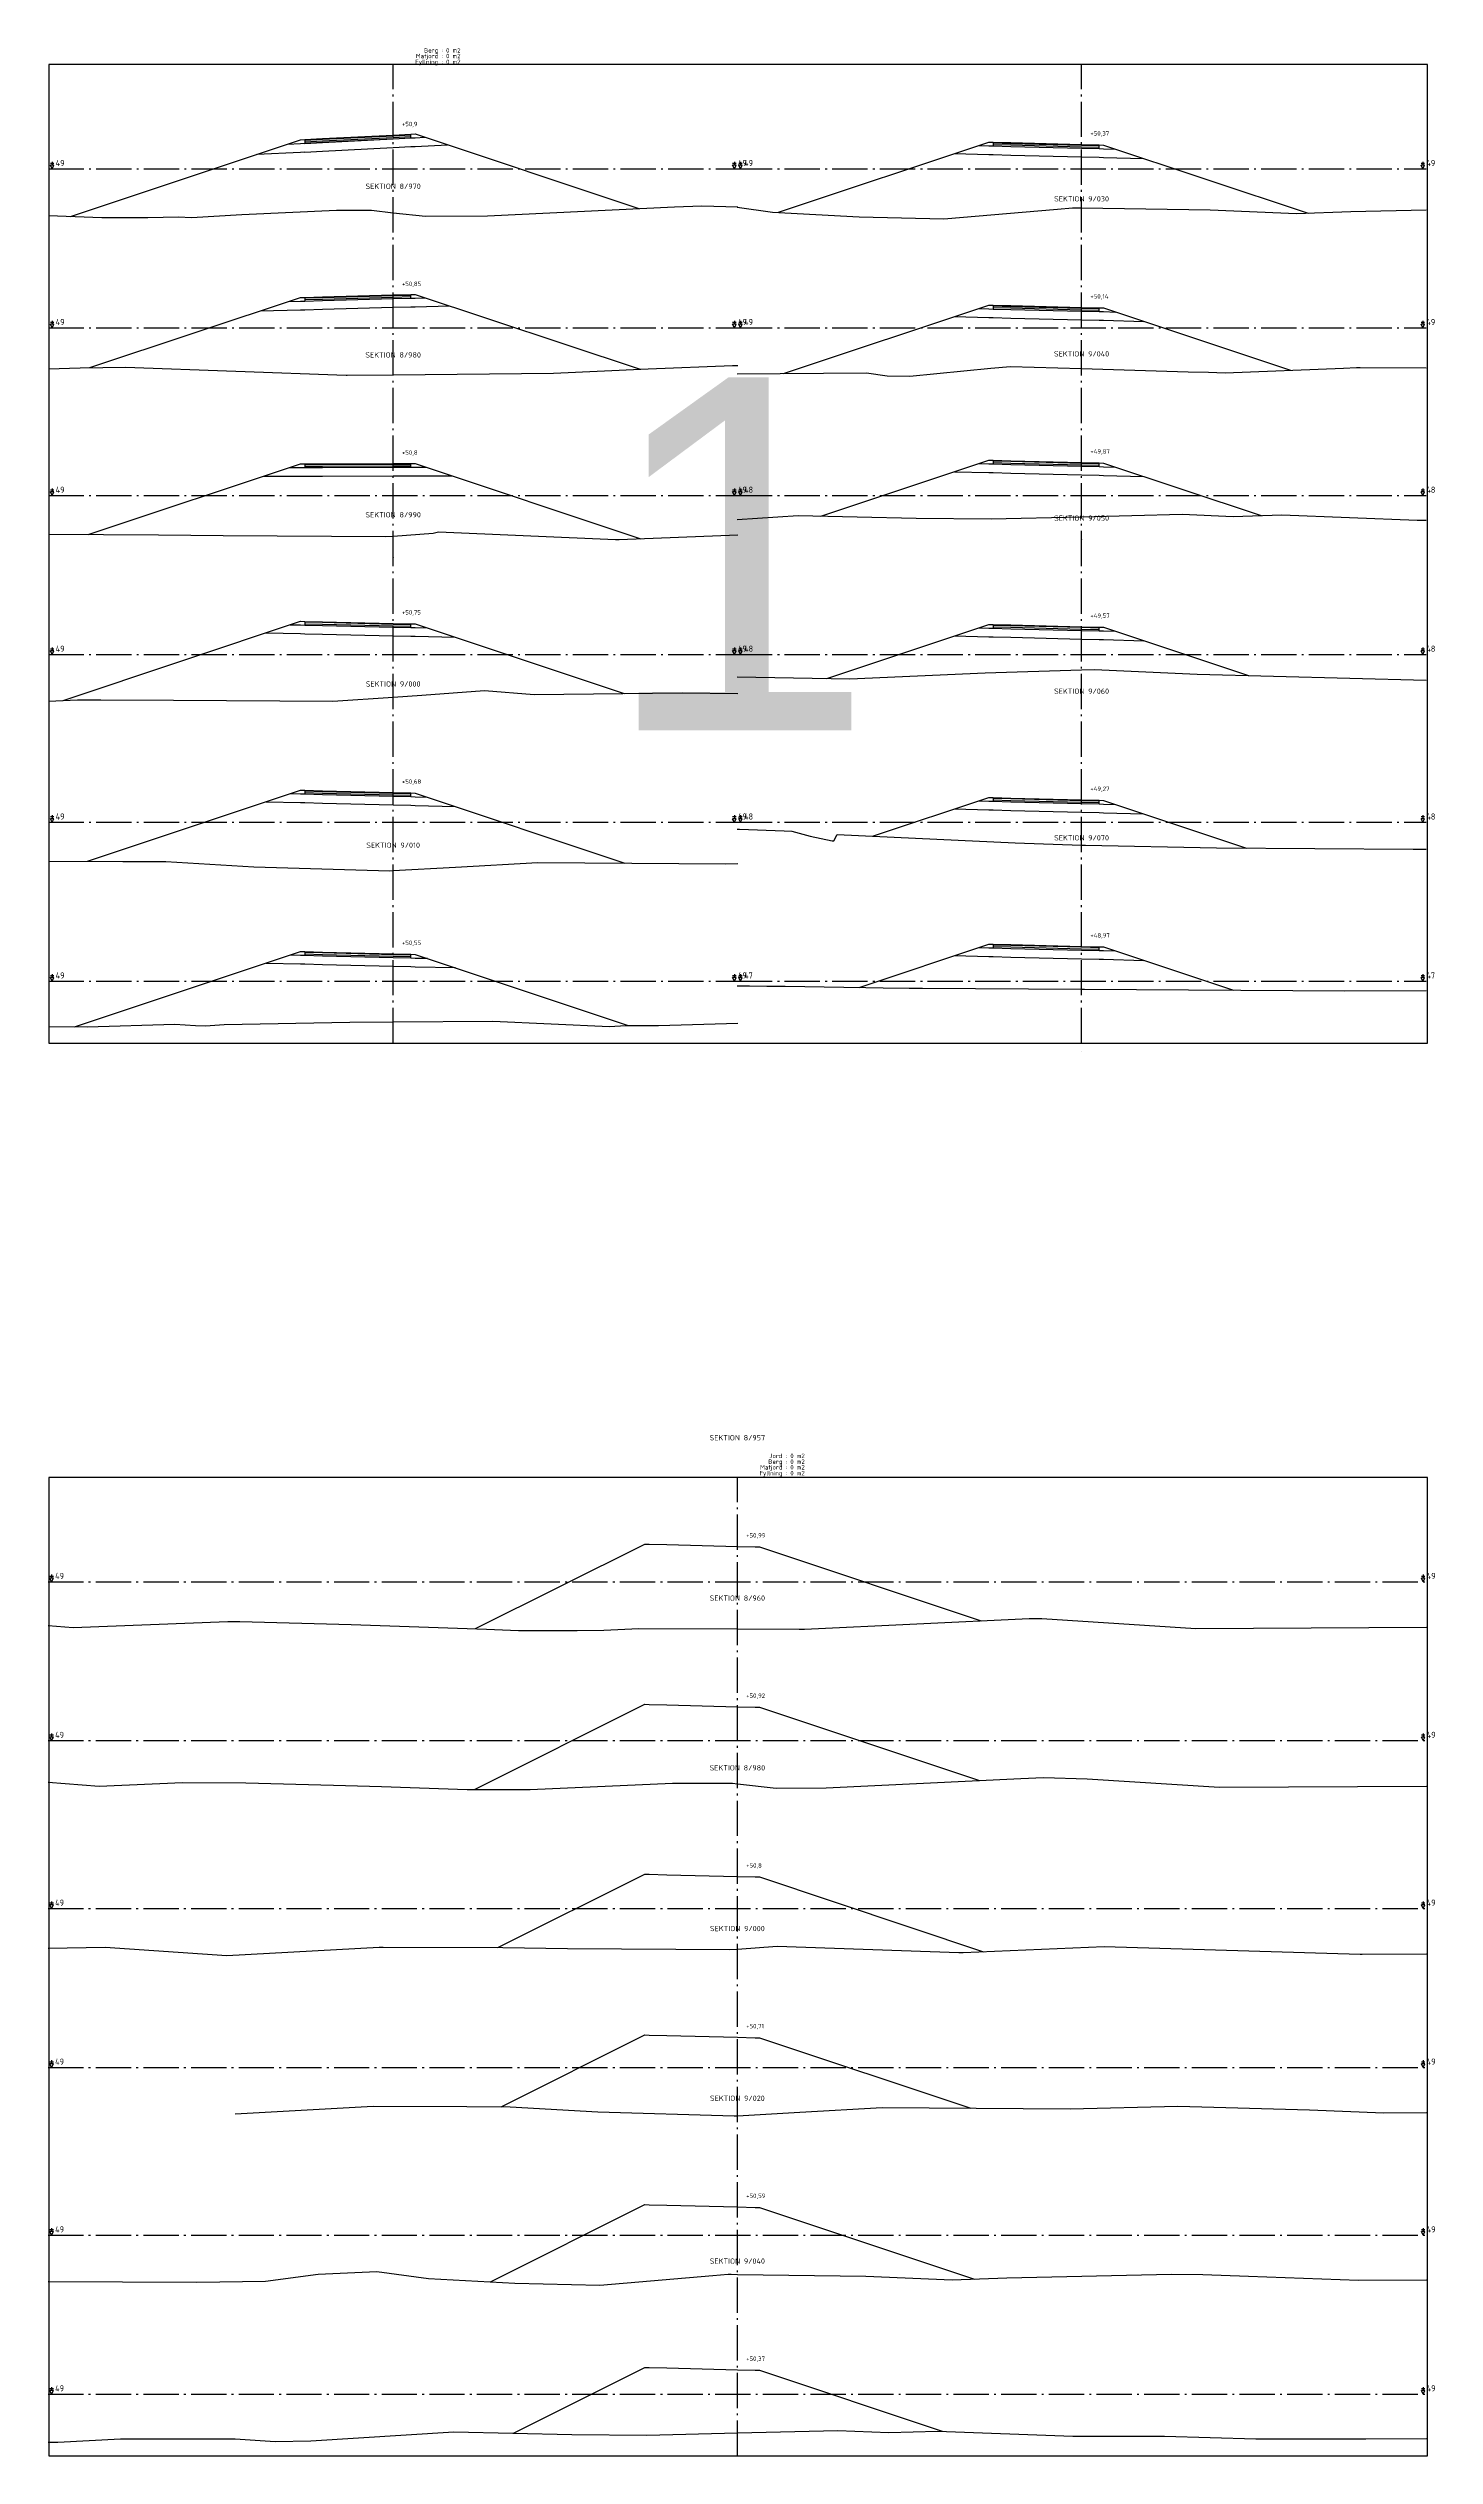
# Model space of a CAD drawing. Header units: metres. Extents: x 164066 to 165347, y 6228109 to 6230364.
# Drawn here: x 164065.9 to 164144.5, y 6228384.2 to 6228520.5 of the extents above; entities that cross this region are included whole.
import ezdxf
from ezdxf.enums import TextEntityAlignment as Align

# ---------------------------------------------------------------- set-up
doc = ezdxf.new("R2010")
doc.units = ezdxf.units.M
doc.header["$LTSCALE"] = 0.1
doc.linetypes.add('CENTRUMLINJE', pattern=[27, 20, -3, 1, -3])
doc.layers.get('DEFPOINTS').update_dxf_attribs({"color": 5})
for name, color, linetype in [('M-000', 7, 'Continuous'), ('M-372A', 3, 'Continuous'), ('M-374C', 6, 'Continuous'), ('M-374D', 4, 'Continuous'), ('M-374E', 4, 'Continuous'), ('M-374F', 4, 'Continuous'), ('M-374G', 4, 'Continuous'), ('M-374O', 4, 'Continuous'), ('M-374P', 4, 'Continuous'), ('M-374Q', 4, 'Continuous'), ('M-378A', 7, 'CENTRUMLINJE'), ('M-378AT', 4, 'Continuous'), ('M-378B', 4, 'CENTRUMLINJE'), ('M-378BT', 4, 'Continuous'), ('M-378CT', 4, 'Continuous'), ('T19202X', 4, 'Continuous')]:
    doc.layers.add(name, color=color, linetype=linetype)
doc.styles.add('ARIAL', font='ARIAL.TTF')
doc.styles.add('ISO35', font='ISO3098', dxfattribs={"height": 3.5})
doc.styles.add('P_ISO_25', font='ISO', dxfattribs={"height": 2.5})
doc.styles.add('P_ISO_30', font='ISO', dxfattribs={"height": 3})

msp = doc.modelspace()

# ---------------------------------------------------------------- linework, layer by layer
at = {"layer": 'DEFPOINTS', "flags": 128}
msp.add_lwpolyline([(164065.94, 6228464.15), (164144.04, 6228464.15), (164144.04, 6228519.55), (164065.94, 6228519.55), (164065.94, 6228464.15)], dxfattribs=at)
at = {"layer": 'M-000'}
for points in [[(164065.94, 6228464.15), (164144.04, 6228464.15), (164144.04, 6228519.55), (164065.94, 6228519.55), (164065.94, 6228464.15)], [(164065.94, 6228384.15), (164144.04, 6228384.15), (164144.04, 6228439.55), (164065.94, 6228439.55), (164065.94, 6228384.15)]]:
    msp.add_lwpolyline(points, dxfattribs=at)
at = {"layer": 'M-372A', "linetype": 'Continuous'}
for points in [[(164065.92, 6228511), (164068.94, 6228510.89), (164071.54, 6228510.9), (164073.28, 6228510.92), (164074.02, 6228510.89), (164076.86, 6228511.07), (164082.24, 6228511.31), (164084.21, 6228511.3), (164085.44, 6228511.16), (164087.27, 6228510.96), (164090.78, 6228510.99), (164101.38, 6228511.49), (164102.93, 6228511.56), (164104.97, 6228511.5)], [(164104.92, 6228511.48), (164106.93, 6228511.2), (164111.84, 6228510.93), (164116.64, 6228510.82), (164123.07, 6228511.36), (164123.92, 6228511.44), (164124.08, 6228511.44), (164124.44, 6228511.43), (164131.72, 6228511.32), (164136.62, 6228511.11), (164139.7, 6228511.24), (164143.97, 6228511.33)], [(164065.92, 6228502.33), (164067.7, 6228502.38), (164070.27, 6228502.42), (164082.77, 6228501.97), (164082.79, 6228501.97), (164082.81, 6228501.96), (164082.82, 6228501.97), (164082.83, 6228501.96), (164085.44, 6228501.99), (164094.53, 6228502.07), (164099.89, 6228502.32), (164104.66, 6228502.52), (164104.97, 6228502.51)], [(164104.92, 6228502.04), (164112.26, 6228502.09), (164113.42, 6228501.93), (164114.72, 6228501.91), (164119.3, 6228502.36), (164120.41, 6228502.46), (164124.44, 6228502.34), (164130.48, 6228502.15), (164131.64, 6228502.14), (164132.58, 6228502.1), (164139.28, 6228502.36), (164140.02, 6228502.39), (164140.23, 6228502.39), (164143.97, 6228502.37)], [(164065.92, 6228492.96), (164072.15, 6228492.93), (164075.81, 6228492.88), (164085.01, 6228492.82), (164085.44, 6228492.85), (164087.7, 6228493.01), (164088, 6228493.1), (164098.03, 6228492.66), (164098.16, 6228492.65), (164098.21, 6228492.65), (164098.24, 6228492.65), (164104.97, 6228492.93)], [(164104.92, 6228493.79), (164108.39, 6228494.01), (164115.07, 6228493.87), (164119.32, 6228493.83), (164124.44, 6228493.95), (164130.14, 6228494.09), (164133.03, 6228493.97), (164135.78, 6228494.06), (164143.45, 6228493.76), (164143.97, 6228493.76)], [(164104.92, 6228484.88), (164111.32, 6228484.77), (164118.97, 6228485.11), (164124.44, 6228485.28), (164125.18, 6228485.3), (164130.99, 6228485.04), (164143.97, 6228484.69)], [(164065.92, 6228483.51), (164067.55, 6228483.59), (164068.88, 6228483.59), (164073, 6228483.56), (164082.03, 6228483.51), (164085.44, 6228483.74), (164087.06, 6228483.85), (164090.61, 6228484.11), (164093.43, 6228483.88), (164101.82, 6228483.98), (164104.97, 6228483.94)], [(164104.92, 6228476.25), (164104.98, 6228476.26), (164105.06, 6228476.25), (164107.59, 6228476.16), (164108.03, 6228476.15), (164109.06, 6228475.87), (164110.32, 6228475.6), (164110.4, 6228475.6), (164110.6, 6228475.95), (164120.67, 6228475.49), (164124.44, 6228475.36), (164124.67, 6228475.35), (164132.09, 6228475.21), (164143.22, 6228475.12), (164143.97, 6228475.13)], [(164065.92, 6228474.45), (164070.12, 6228474.43), (164072.56, 6228474.42), (164077.54, 6228474.13), (164085.25, 6228473.9), (164085.44, 6228473.91), (164088.97, 6228474.11), (164093.64, 6228474.38), (164104.29, 6228474.3), (164104.97, 6228474.32)], [(164104.92, 6228467.39), (164105.63, 6228467.38), (164106.61, 6228467.37), (164107.64, 6228467.36), (164110.98, 6228467.31), (164112.22, 6228467.3), (164113.2, 6228467.28), (164114.67, 6228467.26), (164115.43, 6228467.25), (164124.44, 6228467.19), (164124.61, 6228467.19), (164139.36, 6228467.1), (164143.97, 6228467.12)], [(164065.92, 6228465.08), (164068.11, 6228465.06), (164073.08, 6228465.21), (164074.25, 6228465.14), (164074.81, 6228465.12), (164075.86, 6228465.2), (164082.99, 6228465.33), (164085.44, 6228465.35), (164091.09, 6228465.39), (164097.69, 6228465.09), (164098.63, 6228465.15), (164100.47, 6228465.15), (164104.97, 6228465.27)]]:
    msp.add_lwpolyline(points, dxfattribs=at)
at = {"layer": 'M-372A', "color": 3, "linetype": 'Continuous'}
for points in [[(164065.89, 6228431.16), (164067.32, 6228431.06), (164076.07, 6228431.4), (164076.36, 6228431.4), (164076.76, 6228431.39), (164083.06, 6228431.22), (164090.73, 6228430.97), (164092.55, 6228430.89), (164095.86, 6228430.89), (164097.38, 6228430.91), (164099.36, 6228431), (164104.94, 6228430.98), (164108.44, 6228430.97), (164108.58, 6228430.96), (164108.75, 6228430.96), (164121.48, 6228431.56), (164121.73, 6228431.57), (164122.19, 6228431.56), (164130.92, 6228431), (164143.99, 6228431.08)], [(164065.89, 6228422.29), (164068.78, 6228422.08), (164073.5, 6228422.27), (164077.1, 6228422.26), (164082.07, 6228422.12), (164084.78, 6228422.05), (164089.63, 6228421.88), (164092.94, 6228421.89), (164093.21, 6228421.89), (164101.26, 6228422.25), (164104.67, 6228422.24), (164104.94, 6228422.21), (164107.14, 6228421.96), (164109.97, 6228421.98), (164121, 6228422.51), (164122.29, 6228422.56), (164124.75, 6228422.49), (164132.25, 6228422.01), (164143.99, 6228422.08)], [(164065.89, 6228412.89), (164069.12, 6228412.96), (164076.02, 6228412.48), (164084.65, 6228412.95), (164084.88, 6228412.96), (164091.65, 6228412.93), (164095.31, 6228412.88), (164104.51, 6228412.82), (164104.94, 6228412.85), (164107.2, 6228413.01), (164117.48, 6228412.66), (164117.66, 6228412.65), (164117.71, 6228412.65), (164117.74, 6228412.65), (164125.72, 6228412.99), (164140.22, 6228412.55), (164140.23, 6228412.55), (164140.23, 6228412.55), (164140.33, 6228412.56), (164143.99, 6228412.58)], [(164076.49, 6228403.51), (164084.3, 6228403.96), (164089.62, 6228403.93), (164092.06, 6228403.92), (164097.03, 6228403.63), (164104.75, 6228403.4), (164104.94, 6228403.41), (164108.47, 6228403.61), (164113.14, 6228403.88), (164123.79, 6228403.8), (164129.9, 6228403.96), (164137.36, 6228403.75), (164141.57, 6228403.58), (164143.99, 6228403.59)], [(164065.89, 6228394.02), (164074.32, 6228393.99), (164078.21, 6228394.05), (164081.19, 6228394.44), (164084.52, 6228394.6), (164087.44, 6228394.2), (164092.34, 6228393.93), (164097.14, 6228393.82), (164103.56, 6228394.36), (164104.42, 6228394.44), (164104.58, 6228394.44), (164104.94, 6228394.43), (164112.22, 6228394.32), (164117.11, 6228394.11), (164120.2, 6228394.24), (164129.54, 6228394.44), (164131.31, 6228394.43), (164133.9, 6228394.33), (164140.13, 6228394.1), (164143.99, 6228394.11)], [(164065.89, 6228384.92), (164066, 6228384.92), (164066.44, 6228384.93), (164070, 6228385.12), (164076.49, 6228385.12), (164078.75, 6228384.96), (164080.78, 6228385.01), (164088.88, 6228385.51), (164095.57, 6228385.37), (164099.81, 6228385.33), (164104.94, 6228385.45), (164110.64, 6228385.59), (164113.52, 6228385.47), (164116.28, 6228385.56), (164123.95, 6228385.26), (164129.13, 6228385.26), (164134.32, 6228385.12), (164140.54, 6228385.12), (164143.99, 6228385.13)]]:
    msp.add_lwpolyline(points, dxfattribs=at)
at = {"layer": 'M-374C', "linetype": 'Continuous'}
for points in [[(164067.16, 6228510.95), (164080.19, 6228515.29), (164080.44, 6228515.31), (164081.44, 6228515.36), (164085.44, 6228515.56), (164086.44, 6228515.61), (164086.69, 6228515.62), (164099.36, 6228511.4)], [(164107.27, 6228511.19), (164119.19, 6228515.16), (164119.44, 6228515.15), (164120.44, 6228515.13), (164124.44, 6228515.03), (164125.44, 6228515), (164125.69, 6228514.99), (164137.28, 6228511.14)], [(164068.26, 6228502.39), (164080.19, 6228506.37), (164080.44, 6228506.37), (164081.44, 6228506.4), (164085.44, 6228506.51), (164086.44, 6228506.54), (164086.69, 6228506.54), (164099.43, 6228502.3)], [(164107.56, 6228502.06), (164119.19, 6228505.93), (164119.44, 6228505.92), (164120.44, 6228505.9), (164124.44, 6228505.8), (164125.44, 6228505.77), (164125.69, 6228505.77), (164136.27, 6228502.25)], [(164109.67, 6228493.98), (164119.19, 6228497.15), (164119.44, 6228497.15), (164120.44, 6228497.12), (164124.44, 6228497.02), (164125.44, 6228497), (164125.69, 6228496.99), (164134.61, 6228494.02)], [(164068.17, 6228492.95), (164080.19, 6228496.95), (164080.44, 6228496.95), (164081.44, 6228496.95), (164085.44, 6228496.96), (164086.44, 6228496.96), (164086.69, 6228496.96), (164099.48, 6228492.7)], [(164066.75, 6228483.55), (164080.19, 6228488.03), (164080.44, 6228488.02), (164081.44, 6228488), (164085.44, 6228487.91), (164086.44, 6228487.89), (164086.69, 6228487.88), (164098.52, 6228483.94)], [(164110, 6228484.79), (164119.19, 6228487.85), (164119.44, 6228487.85), (164120.44, 6228487.82), (164124.44, 6228487.72), (164125.44, 6228487.7), (164125.69, 6228487.69), (164133.89, 6228484.96)], [(164068.12, 6228474.44), (164080.19, 6228478.46), (164080.44, 6228478.46), (164081.44, 6228478.43), (164085.44, 6228478.33), (164086.44, 6228478.31), (164086.69, 6228478.3), (164098.57, 6228474.34)], [(164112.6, 6228475.86), (164119.19, 6228478.05), (164119.44, 6228478.05), (164120.44, 6228478.02), (164124.44, 6228477.92), (164125.44, 6228477.9), (164125.69, 6228477.89), (164133.79, 6228475.19)], [(164067.38, 6228465.07), (164080.19, 6228469.33), (164080.44, 6228469.33), (164081.44, 6228469.3), (164085.44, 6228469.2), (164086.44, 6228469.18), (164086.69, 6228469.17), (164098.76, 6228465.15)], [(164111.84, 6228467.3), (164119.19, 6228469.75), (164119.44, 6228469.75), (164120.44, 6228469.72), (164124.44, 6228469.62), (164125.44, 6228469.6), (164125.69, 6228469.59), (164133.04, 6228467.14)]]:
    msp.add_lwpolyline(points, dxfattribs=at)
at = {"layer": 'M-374C', "color": 6, "linetype": 'Continuous'}
for points in [[(164090.11, 6228430.99), (164099.69, 6228435.78), (164099.94, 6228435.77), (164100.94, 6228435.75), (164104.94, 6228435.65), (164105.94, 6228435.62), (164106.19, 6228435.62), (164118.76, 6228431.43)], [(164090.05, 6228421.88), (164099.69, 6228426.71), (164099.94, 6228426.7), (164100.94, 6228426.67), (164104.94, 6228426.57), (164105.94, 6228426.55), (164106.19, 6228426.54), (164118.65, 6228422.4)], [(164091.37, 6228412.93), (164099.69, 6228417.09), (164099.94, 6228417.08), (164100.94, 6228417.06), (164104.94, 6228416.96), (164105.94, 6228416.93), (164106.19, 6228416.93), (164118.89, 6228412.7)], [(164091.55, 6228403.92), (164099.69, 6228407.99), (164099.94, 6228407.98), (164100.94, 6228407.96), (164104.94, 6228407.86), (164105.94, 6228407.83), (164106.19, 6228407.83), (164118.16, 6228403.84)], [(164090.95, 6228394.01), (164099.69, 6228398.38), (164099.94, 6228398.37), (164100.94, 6228398.35), (164104.94, 6228398.25), (164105.94, 6228398.22), (164106.19, 6228398.22), (164118.37, 6228394.16)], [(164092.25, 6228385.44), (164099.69, 6228389.16), (164099.94, 6228389.15), (164100.94, 6228389.13), (164104.94, 6228389.03), (164105.94, 6228389), (164106.19, 6228389), (164116.55, 6228385.55)]]:
    msp.add_lwpolyline(points, dxfattribs=at)
at = {"layer": 'M-374D', "linetype": 'Continuous'}
for points in [[(164077.72, 6228514.47), (164080.19, 6228514.59), (164080.44, 6228514.61), (164080.44, 6228514.6), (164081.44, 6228514.65), (164085.44, 6228514.85), (164085.44, 6228514.86), (164086.44, 6228514.91), (164086.69, 6228514.92), (164088.52, 6228515.01)], [(164117.24, 6228514.51), (164119.19, 6228514.46), (164119.44, 6228514.45), (164119.44, 6228514.45), (164120.44, 6228514.43), (164124.44, 6228514.33), (164124.44, 6228514.33), (164125.44, 6228514.3), (164125.69, 6228514.29), (164127.97, 6228514.24)], [(164077.91, 6228505.61), (164080.19, 6228505.67), (164080.44, 6228505.67), (164080.44, 6228505.67), (164081.44, 6228505.7), (164085.44, 6228505.81), (164085.44, 6228505.81), (164086.44, 6228505.84), (164086.69, 6228505.84), (164088.64, 6228505.89)], [(164117.24, 6228505.28), (164119.19, 6228505.23), (164119.44, 6228505.22), (164119.44, 6228505.22), (164120.44, 6228505.2), (164124.44, 6228505.1), (164124.44, 6228505.1), (164125.44, 6228505.07), (164125.69, 6228505.07), (164127.97, 6228505.01)], [(164078.08, 6228496.24), (164080.19, 6228496.25), (164080.44, 6228496.25), (164080.44, 6228496.25), (164081.44, 6228496.25), (164085.44, 6228496.26), (164085.44, 6228496.26), (164086.44, 6228496.26), (164086.69, 6228496.26), (164088.78, 6228496.27)], [(164117.24, 6228496.5), (164119.19, 6228496.45), (164119.44, 6228496.45), (164119.44, 6228496.45), (164120.44, 6228496.42), (164124.44, 6228496.32), (164124.44, 6228496.32), (164125.44, 6228496.3), (164125.69, 6228496.29), (164127.97, 6228496.23)], [(164078.23, 6228487.38), (164080.19, 6228487.33), (164080.44, 6228487.32), (164080.44, 6228487.32), (164081.44, 6228487.3), (164085.44, 6228487.21), (164085.44, 6228487.21), (164086.44, 6228487.19), (164086.69, 6228487.18), (164088.95, 6228487.13)], [(164117.24, 6228487.2), (164119.19, 6228487.15), (164119.44, 6228487.15), (164119.44, 6228487.15), (164120.44, 6228487.12), (164124.44, 6228487.02), (164124.44, 6228487.02), (164125.44, 6228487), (164125.69, 6228486.99), (164127.97, 6228486.93)], [(164078.24, 6228477.81), (164080.19, 6228477.76), (164080.44, 6228477.76), (164080.44, 6228477.76), (164081.44, 6228477.73), (164085.44, 6228477.63), (164085.44, 6228477.63), (164086.44, 6228477.61), (164086.69, 6228477.6), (164088.97, 6228477.54)], [(164117.24, 6228477.4), (164119.19, 6228477.35), (164119.44, 6228477.35), (164119.44, 6228477.35), (164120.44, 6228477.32), (164124.44, 6228477.22), (164124.44, 6228477.22), (164125.44, 6228477.2), (164125.69, 6228477.19), (164127.97, 6228477.13)], [(164078.24, 6228468.68), (164080.19, 6228468.63), (164080.44, 6228468.63), (164080.44, 6228468.63), (164081.44, 6228468.6), (164085.44, 6228468.5), (164085.44, 6228468.5), (164086.44, 6228468.48), (164086.69, 6228468.47), (164088.97, 6228468.42)], [(164117.24, 6228469.1), (164119.19, 6228469.05), (164119.44, 6228469.05), (164119.44, 6228469.05), (164120.44, 6228469.02), (164124.44, 6228468.92), (164124.44, 6228468.92), (164125.44, 6228468.9), (164125.69, 6228468.89), (164127.97, 6228468.83)]]:
    msp.add_lwpolyline(points, dxfattribs=at)
at = {"layer": 'M-374E', "linetype": 'Continuous'}
for points in [[(164079.45, 6228515.05), (164080.19, 6228515.08), (164080.44, 6228515.1), (164080.44, 6228515.09), (164081.44, 6228515.14), (164085.44, 6228515.34), (164085.44, 6228515.35), (164086.44, 6228515.4), (164086.69, 6228515.41), (164087.24, 6228515.44)], [(164118.61, 6228514.96), (164119.19, 6228514.95), (164119.44, 6228514.94), (164119.44, 6228514.94), (164120.44, 6228514.92), (164124.44, 6228514.82), (164124.44, 6228514.82), (164125.44, 6228514.79), (164125.69, 6228514.78), (164126.38, 6228514.77)], [(164079.51, 6228506.14), (164080.19, 6228506.16), (164080.44, 6228506.16), (164080.44, 6228506.16), (164081.44, 6228506.19), (164085.44, 6228506.3), (164085.44, 6228506.3), (164086.44, 6228506.33), (164086.69, 6228506.33), (164087.28, 6228506.35)], [(164118.61, 6228505.73), (164119.19, 6228505.72), (164119.44, 6228505.71), (164119.44, 6228505.71), (164120.44, 6228505.69), (164124.44, 6228505.59), (164124.44, 6228505.59), (164125.44, 6228505.56), (164125.69, 6228505.56), (164126.38, 6228505.54)], [(164079.56, 6228496.74), (164080.19, 6228496.74), (164080.44, 6228496.74), (164080.44, 6228496.74), (164081.44, 6228496.74), (164085.44, 6228496.75), (164085.44, 6228496.75), (164086.44, 6228496.75), (164086.69, 6228496.75), (164087.32, 6228496.75)], [(164118.61, 6228496.96), (164119.19, 6228496.94), (164119.44, 6228496.94), (164119.44, 6228496.94), (164120.44, 6228496.91), (164124.44, 6228496.81), (164124.44, 6228496.81), (164125.44, 6228496.79), (164125.69, 6228496.78), (164126.38, 6228496.76)], [(164079.6, 6228487.83), (164080.19, 6228487.82), (164080.44, 6228487.81), (164080.44, 6228487.81), (164081.44, 6228487.79), (164085.44, 6228487.7), (164085.44, 6228487.7), (164086.44, 6228487.68), (164086.69, 6228487.67), (164087.37, 6228487.65)], [(164118.61, 6228487.66), (164119.19, 6228487.64), (164119.44, 6228487.64), (164119.44, 6228487.64), (164120.44, 6228487.61), (164124.44, 6228487.51), (164124.44, 6228487.51), (164125.44, 6228487.49), (164125.69, 6228487.48), (164126.38, 6228487.46)], [(164079.61, 6228478.27), (164080.19, 6228478.25), (164080.44, 6228478.25), (164080.44, 6228478.25), (164081.44, 6228478.22), (164085.44, 6228478.12), (164085.44, 6228478.12), (164086.44, 6228478.1), (164086.69, 6228478.09), (164087.38, 6228478.07)], [(164118.61, 6228477.86), (164119.19, 6228477.84), (164119.44, 6228477.84), (164119.44, 6228477.84), (164120.44, 6228477.81), (164124.44, 6228477.71), (164124.44, 6228477.71), (164125.44, 6228477.69), (164125.69, 6228477.68), (164126.38, 6228477.66)], [(164079.61, 6228469.14), (164080.19, 6228469.12), (164080.44, 6228469.12), (164080.44, 6228469.12), (164081.44, 6228469.09), (164085.44, 6228468.99), (164085.44, 6228468.99), (164086.44, 6228468.97), (164086.69, 6228468.96), (164087.38, 6228468.95)], [(164118.61, 6228469.56), (164119.19, 6228469.54), (164119.44, 6228469.54), (164119.44, 6228469.54), (164120.44, 6228469.51), (164124.44, 6228469.41), (164124.44, 6228469.41), (164125.44, 6228469.39), (164125.69, 6228469.38), (164126.38, 6228469.36)]]:
    msp.add_lwpolyline(points, dxfattribs=at)
at = {"layer": 'M-374F', "linetype": 'Continuous'}
for points in [[(164080.19, 6228515.29), (164080.19, 6228515.29), (164080.44, 6228515.31), (164080.44, 6228515.1), (164081.44, 6228515.15), (164085.44, 6228515.35), (164086.44, 6228515.4), (164086.44, 6228515.61), (164086.69, 6228515.62), (164086.69, 6228515.62)], [(164119.19, 6228515.16), (164119.19, 6228515.16), (164119.44, 6228515.15), (164119.44, 6228514.94), (164120.44, 6228514.92), (164124.44, 6228514.82), (164125.44, 6228514.79), (164125.44, 6228515), (164125.69, 6228514.99), (164125.69, 6228514.99)], [(164080.19, 6228506.37), (164080.19, 6228506.37), (164080.44, 6228506.37), (164080.44, 6228506.16), (164081.44, 6228506.19), (164085.44, 6228506.3), (164086.44, 6228506.33), (164086.44, 6228506.54), (164086.69, 6228506.54), (164086.69, 6228506.54)], [(164119.19, 6228505.93), (164119.19, 6228505.93), (164119.44, 6228505.92), (164119.44, 6228505.71), (164120.44, 6228505.69), (164124.44, 6228505.59), (164125.44, 6228505.56), (164125.44, 6228505.77), (164125.69, 6228505.77), (164125.69, 6228505.77)], [(164119.19, 6228497.15), (164119.19, 6228497.15), (164119.44, 6228497.15), (164119.44, 6228496.94), (164120.44, 6228496.91), (164124.44, 6228496.81), (164125.44, 6228496.79), (164125.44, 6228497), (164125.69, 6228496.99), (164125.69, 6228496.99)], [(164080.19, 6228496.95), (164080.19, 6228496.95), (164080.44, 6228496.95), (164080.44, 6228496.74), (164081.44, 6228496.74), (164085.44, 6228496.75), (164086.44, 6228496.75), (164086.44, 6228496.96), (164086.69, 6228496.96), (164086.69, 6228496.96)], [(164080.19, 6228488.03), (164080.19, 6228488.03), (164080.44, 6228488.02), (164080.44, 6228487.81), (164081.44, 6228487.79), (164085.44, 6228487.7), (164086.44, 6228487.68), (164086.44, 6228487.89), (164086.69, 6228487.88), (164086.69, 6228487.88)], [(164119.19, 6228487.85), (164119.19, 6228487.85), (164119.44, 6228487.85), (164119.44, 6228487.64), (164120.44, 6228487.61), (164124.44, 6228487.51), (164125.44, 6228487.49), (164125.44, 6228487.7), (164125.69, 6228487.69), (164125.69, 6228487.69)], [(164080.19, 6228478.46), (164080.19, 6228478.46), (164080.44, 6228478.46), (164080.44, 6228478.25), (164081.44, 6228478.22), (164085.44, 6228478.12), (164086.44, 6228478.1), (164086.44, 6228478.31), (164086.69, 6228478.3), (164086.69, 6228478.3)], [(164119.19, 6228478.05), (164119.19, 6228478.05), (164119.44, 6228478.05), (164119.44, 6228477.84), (164120.44, 6228477.81), (164124.44, 6228477.71), (164125.44, 6228477.69), (164125.44, 6228477.9), (164125.69, 6228477.89), (164125.69, 6228477.89)], [(164080.19, 6228469.33), (164080.19, 6228469.33), (164080.44, 6228469.33), (164080.44, 6228469.12), (164081.44, 6228469.09), (164085.44, 6228468.99), (164086.44, 6228468.97), (164086.44, 6228469.18), (164086.69, 6228469.17), (164086.69, 6228469.17)], [(164119.19, 6228469.75), (164119.19, 6228469.75), (164119.44, 6228469.75), (164119.44, 6228469.54), (164120.44, 6228469.51), (164124.44, 6228469.41), (164125.44, 6228469.39), (164125.44, 6228469.6), (164125.69, 6228469.59), (164125.69, 6228469.59)]]:
    msp.add_lwpolyline(points, dxfattribs=at)
at = {"layer": 'M-374G', "linetype": 'Continuous'}
for points in [[(164080.19, 6228515.29), (164080.19, 6228515.29), (164080.44, 6228515.31), (164080.44, 6228515.18), (164081.44, 6228515.23), (164085.44, 6228515.43), (164086.44, 6228515.48), (164086.44, 6228515.61), (164086.69, 6228515.62), (164086.69, 6228515.62)], [(164119.19, 6228515.16), (164119.19, 6228515.16), (164119.44, 6228515.15), (164119.44, 6228515.02), (164120.44, 6228515), (164124.44, 6228514.9), (164125.44, 6228514.87), (164125.44, 6228515), (164125.69, 6228514.99), (164125.69, 6228514.99)], [(164080.19, 6228506.37), (164080.19, 6228506.37), (164080.44, 6228506.37), (164080.44, 6228506.24), (164081.44, 6228506.27), (164085.44, 6228506.38), (164086.44, 6228506.41), (164086.44, 6228506.54), (164086.69, 6228506.54), (164086.69, 6228506.54)], [(164119.19, 6228505.93), (164119.19, 6228505.93), (164119.44, 6228505.92), (164119.44, 6228505.79), (164120.44, 6228505.77), (164124.44, 6228505.67), (164125.44, 6228505.64), (164125.44, 6228505.77), (164125.69, 6228505.77), (164125.69, 6228505.77)], [(164119.19, 6228497.15), (164119.19, 6228497.15), (164119.44, 6228497.15), (164119.44, 6228497.02), (164120.44, 6228496.99), (164124.44, 6228496.89), (164125.44, 6228496.87), (164125.44, 6228497), (164125.69, 6228496.99), (164125.69, 6228496.99)], [(164080.19, 6228496.95), (164080.19, 6228496.95), (164080.44, 6228496.95), (164080.44, 6228496.82), (164081.44, 6228496.82), (164085.44, 6228496.83), (164086.44, 6228496.83), (164086.44, 6228496.96), (164086.69, 6228496.96), (164086.69, 6228496.96)], [(164080.19, 6228488.03), (164080.19, 6228488.03), (164080.44, 6228488.02), (164080.44, 6228487.89), (164081.44, 6228487.87), (164085.44, 6228487.78), (164086.44, 6228487.76), (164086.44, 6228487.89), (164086.69, 6228487.88), (164086.69, 6228487.88)], [(164119.19, 6228487.85), (164119.19, 6228487.85), (164119.44, 6228487.85), (164119.44, 6228487.72), (164120.44, 6228487.69), (164124.44, 6228487.59), (164125.44, 6228487.57), (164125.44, 6228487.7), (164125.69, 6228487.69), (164125.69, 6228487.69)], [(164080.19, 6228478.46), (164080.19, 6228478.46), (164080.44, 6228478.46), (164080.44, 6228478.33), (164081.44, 6228478.3), (164085.44, 6228478.2), (164086.44, 6228478.18), (164086.44, 6228478.31), (164086.69, 6228478.3), (164086.69, 6228478.3)], [(164119.19, 6228478.05), (164119.19, 6228478.05), (164119.44, 6228478.05), (164119.44, 6228477.92), (164120.44, 6228477.89), (164124.44, 6228477.79), (164125.44, 6228477.77), (164125.44, 6228477.9), (164125.69, 6228477.89), (164125.69, 6228477.89)], [(164080.19, 6228469.33), (164080.19, 6228469.33), (164080.44, 6228469.33), (164080.44, 6228469.2), (164081.44, 6228469.17), (164085.44, 6228469.07), (164086.44, 6228469.05), (164086.44, 6228469.18), (164086.69, 6228469.17), (164086.69, 6228469.17)], [(164119.19, 6228469.75), (164119.19, 6228469.75), (164119.44, 6228469.75), (164119.44, 6228469.62), (164120.44, 6228469.59), (164124.44, 6228469.49), (164125.44, 6228469.47), (164125.44, 6228469.6), (164125.69, 6228469.59), (164125.69, 6228469.59)]]:
    msp.add_lwpolyline(points, dxfattribs=at)
at = {"layer": 'M-374O', "linetype": 'Continuous'}
for points in [[(164080.19, 6228515.29), (164080.19, 6228515.29), (164080.44, 6228515.31), (164080.44, 6228515.27), (164081.44, 6228515.32), (164085.44, 6228515.52), (164086.44, 6228515.57), (164086.44, 6228515.61), (164086.69, 6228515.62), (164086.69, 6228515.62)], [(164119.19, 6228515.16), (164119.19, 6228515.16), (164119.44, 6228515.15), (164119.44, 6228515.12), (164120.44, 6228515.09), (164124.44, 6228514.99), (164125.44, 6228514.97), (164125.44, 6228515), (164125.69, 6228514.99), (164125.69, 6228514.99)], [(164080.19, 6228506.37), (164080.19, 6228506.37), (164080.44, 6228506.37), (164080.44, 6228506.34), (164081.44, 6228506.37), (164085.44, 6228506.47), (164086.44, 6228506.5), (164086.44, 6228506.54), (164086.69, 6228506.54), (164086.69, 6228506.54)], [(164119.19, 6228505.93), (164119.19, 6228505.93), (164119.44, 6228505.92), (164119.44, 6228505.89), (164120.44, 6228505.86), (164124.44, 6228505.76), (164125.44, 6228505.74), (164125.44, 6228505.77), (164125.69, 6228505.77), (164125.69, 6228505.77)], [(164119.19, 6228497.15), (164119.19, 6228497.15), (164119.44, 6228497.15), (164119.44, 6228497.11), (164120.44, 6228497.09), (164124.44, 6228496.99), (164125.44, 6228496.96), (164125.44, 6228497), (164125.69, 6228496.99), (164125.69, 6228496.99)], [(164080.19, 6228496.95), (164080.19, 6228496.95), (164080.44, 6228496.95), (164080.44, 6228496.91), (164081.44, 6228496.92), (164085.44, 6228496.92), (164086.44, 6228496.93), (164086.44, 6228496.96), (164086.69, 6228496.96), (164086.69, 6228496.96)], [(164080.19, 6228488.03), (164080.19, 6228488.03), (164080.44, 6228488.02), (164080.44, 6228487.99), (164081.44, 6228487.97), (164085.44, 6228487.87), (164086.44, 6228487.85), (164086.44, 6228487.89), (164086.69, 6228487.88), (164086.69, 6228487.88)], [(164119.19, 6228487.85), (164119.19, 6228487.85), (164119.44, 6228487.85), (164119.44, 6228487.81), (164120.44, 6228487.79), (164124.44, 6228487.69), (164125.44, 6228487.66), (164125.44, 6228487.7), (164125.69, 6228487.69), (164125.69, 6228487.69)], [(164080.19, 6228478.46), (164080.19, 6228478.46), (164080.44, 6228478.46), (164080.44, 6228478.42), (164081.44, 6228478.4), (164085.44, 6228478.3), (164086.44, 6228478.27), (164086.44, 6228478.31), (164086.69, 6228478.3), (164086.69, 6228478.3)], [(164119.19, 6228478.05), (164119.19, 6228478.05), (164119.44, 6228478.05), (164119.44, 6228478.01), (164120.44, 6228477.99), (164124.44, 6228477.89), (164125.44, 6228477.86), (164125.44, 6228477.9), (164125.69, 6228477.89), (164125.69, 6228477.89)], [(164080.19, 6228469.33), (164080.19, 6228469.33), (164080.44, 6228469.33), (164080.44, 6228469.29), (164081.44, 6228469.27), (164085.44, 6228469.17), (164086.44, 6228469.14), (164086.44, 6228469.18), (164086.69, 6228469.17), (164086.69, 6228469.17)], [(164119.19, 6228469.75), (164119.19, 6228469.75), (164119.44, 6228469.75), (164119.44, 6228469.71), (164120.44, 6228469.69), (164124.44, 6228469.59), (164125.44, 6228469.56), (164125.44, 6228469.6), (164125.69, 6228469.59), (164125.69, 6228469.59)]]:
    msp.add_lwpolyline(points, dxfattribs=at)
at = {"layer": 'M-374P', "linetype": 'Continuous'}
for points in [[(164080.19, 6228515.29), (164080.19, 6228515.29), (164080.44, 6228515.31), (164080.44, 6228515.18), (164081.44, 6228515.23), (164085.44, 6228515.43), (164086.44, 6228515.48), (164086.44, 6228515.61), (164086.69, 6228515.62), (164086.69, 6228515.62)], [(164119.19, 6228515.16), (164119.19, 6228515.16), (164119.44, 6228515.15), (164119.44, 6228515.02), (164120.44, 6228515), (164124.44, 6228514.9), (164125.44, 6228514.87), (164125.44, 6228515), (164125.69, 6228514.99), (164125.69, 6228514.99)], [(164080.19, 6228506.37), (164080.19, 6228506.37), (164080.44, 6228506.37), (164080.44, 6228506.24), (164081.44, 6228506.27), (164085.44, 6228506.38), (164086.44, 6228506.41), (164086.44, 6228506.54), (164086.69, 6228506.54), (164086.69, 6228506.54)], [(164119.19, 6228505.93), (164119.19, 6228505.93), (164119.44, 6228505.92), (164119.44, 6228505.79), (164120.44, 6228505.77), (164124.44, 6228505.67), (164125.44, 6228505.64), (164125.44, 6228505.77), (164125.69, 6228505.77), (164125.69, 6228505.77)], [(164119.19, 6228497.15), (164119.19, 6228497.15), (164119.44, 6228497.15), (164119.44, 6228497.02), (164120.44, 6228496.99), (164124.44, 6228496.89), (164125.44, 6228496.87), (164125.44, 6228497), (164125.69, 6228496.99), (164125.69, 6228496.99)], [(164080.19, 6228496.95), (164080.19, 6228496.95), (164080.44, 6228496.95), (164080.44, 6228496.82), (164081.44, 6228496.82), (164085.44, 6228496.83), (164086.44, 6228496.83), (164086.44, 6228496.96), (164086.69, 6228496.96), (164086.69, 6228496.96)], [(164080.19, 6228488.03), (164080.19, 6228488.03), (164080.44, 6228488.02), (164080.44, 6228487.89), (164081.44, 6228487.87), (164085.44, 6228487.78), (164086.44, 6228487.76), (164086.44, 6228487.89), (164086.69, 6228487.88), (164086.69, 6228487.88)], [(164119.19, 6228487.85), (164119.19, 6228487.85), (164119.44, 6228487.85), (164119.44, 6228487.72), (164120.44, 6228487.69), (164124.44, 6228487.59), (164125.44, 6228487.57), (164125.44, 6228487.7), (164125.69, 6228487.69), (164125.69, 6228487.69)], [(164080.19, 6228478.46), (164080.19, 6228478.46), (164080.44, 6228478.46), (164080.44, 6228478.33), (164081.44, 6228478.3), (164085.44, 6228478.2), (164086.44, 6228478.18), (164086.44, 6228478.31), (164086.69, 6228478.3), (164086.69, 6228478.3)], [(164119.19, 6228478.05), (164119.19, 6228478.05), (164119.44, 6228478.05), (164119.44, 6228477.92), (164120.44, 6228477.89), (164124.44, 6228477.79), (164125.44, 6228477.77), (164125.44, 6228477.9), (164125.69, 6228477.89), (164125.69, 6228477.89)], [(164080.19, 6228469.33), (164080.19, 6228469.33), (164080.44, 6228469.33), (164080.44, 6228469.2), (164081.44, 6228469.17), (164085.44, 6228469.07), (164086.44, 6228469.05), (164086.44, 6228469.18), (164086.69, 6228469.17), (164086.69, 6228469.17)], [(164119.19, 6228469.75), (164119.19, 6228469.75), (164119.44, 6228469.75), (164119.44, 6228469.62), (164120.44, 6228469.59), (164124.44, 6228469.49), (164125.44, 6228469.47), (164125.44, 6228469.6), (164125.69, 6228469.59), (164125.69, 6228469.59)]]:
    msp.add_lwpolyline(points, dxfattribs=at)
at = {"layer": 'M-374Q', "linetype": 'Continuous'}
for points in [[(164077.72, 6228514.47), (164080.19, 6228514.59), (164080.44, 6228514.61), (164080.44, 6228514.6), (164081.44, 6228514.65), (164085.44, 6228514.85), (164085.44, 6228514.86), (164086.44, 6228514.91), (164086.69, 6228514.92), (164088.52, 6228515.01)], [(164117.24, 6228514.51), (164119.19, 6228514.46), (164119.44, 6228514.45), (164119.44, 6228514.45), (164120.44, 6228514.43), (164124.44, 6228514.33), (164124.44, 6228514.33), (164125.44, 6228514.3), (164125.69, 6228514.29), (164127.97, 6228514.24)], [(164077.91, 6228505.61), (164080.19, 6228505.67), (164080.44, 6228505.67), (164080.44, 6228505.67), (164081.44, 6228505.7), (164085.44, 6228505.81), (164085.44, 6228505.81), (164086.44, 6228505.84), (164086.69, 6228505.84), (164088.64, 6228505.89)], [(164117.24, 6228505.28), (164119.19, 6228505.23), (164119.44, 6228505.22), (164119.44, 6228505.22), (164120.44, 6228505.2), (164124.44, 6228505.1), (164124.44, 6228505.1), (164125.44, 6228505.07), (164125.69, 6228505.07), (164127.97, 6228505.01)], [(164078.08, 6228496.24), (164080.19, 6228496.25), (164080.44, 6228496.25), (164080.44, 6228496.25), (164081.44, 6228496.25), (164085.44, 6228496.26), (164085.44, 6228496.26), (164086.44, 6228496.26), (164086.69, 6228496.26), (164088.78, 6228496.27)], [(164117.24, 6228496.5), (164119.19, 6228496.45), (164119.44, 6228496.45), (164119.44, 6228496.45), (164120.44, 6228496.42), (164124.44, 6228496.32), (164124.44, 6228496.32), (164125.44, 6228496.3), (164125.69, 6228496.29), (164127.97, 6228496.23)], [(164078.23, 6228487.38), (164080.19, 6228487.33), (164080.44, 6228487.32), (164080.44, 6228487.32), (164081.44, 6228487.3), (164085.44, 6228487.21), (164085.44, 6228487.21), (164086.44, 6228487.19), (164086.69, 6228487.18), (164088.95, 6228487.13)], [(164117.24, 6228487.2), (164119.19, 6228487.15), (164119.44, 6228487.15), (164119.44, 6228487.15), (164120.44, 6228487.12), (164124.44, 6228487.02), (164124.44, 6228487.02), (164125.44, 6228487), (164125.69, 6228486.99), (164127.97, 6228486.93)], [(164078.24, 6228477.81), (164080.19, 6228477.76), (164080.44, 6228477.76), (164080.44, 6228477.76), (164081.44, 6228477.73), (164085.44, 6228477.63), (164085.44, 6228477.63), (164086.44, 6228477.61), (164086.69, 6228477.6), (164088.97, 6228477.54)], [(164117.24, 6228477.4), (164119.19, 6228477.35), (164119.44, 6228477.35), (164119.44, 6228477.35), (164120.44, 6228477.32), (164124.44, 6228477.22), (164124.44, 6228477.22), (164125.44, 6228477.2), (164125.69, 6228477.19), (164127.97, 6228477.13)], [(164078.24, 6228468.68), (164080.19, 6228468.63), (164080.44, 6228468.63), (164080.44, 6228468.63), (164081.44, 6228468.6), (164085.44, 6228468.5), (164085.44, 6228468.5), (164086.44, 6228468.48), (164086.69, 6228468.47), (164088.97, 6228468.42)], [(164117.24, 6228469.1), (164119.19, 6228469.05), (164119.44, 6228469.05), (164119.44, 6228469.05), (164120.44, 6228469.02), (164124.44, 6228468.92), (164124.44, 6228468.92), (164125.44, 6228468.9), (164125.69, 6228468.89), (164127.97, 6228468.83)]]:
    msp.add_lwpolyline(points, dxfattribs=at)
at = {"layer": 'M-378A'}
for p, q in [((164065.92, 6228513.65), (164104.97, 6228513.65)), ((164104.92, 6228513.65), (164143.97, 6228513.65)), ((164065.92, 6228504.65), (164104.97, 6228504.65)), ((164104.92, 6228504.65), (164143.97, 6228504.65)), ((164065.92, 6228495.15), (164104.97, 6228495.15)), ((164104.92, 6228495.15), (164143.97, 6228495.15)), ((164065.92, 6228486.15), (164104.97, 6228486.15)), ((164104.92, 6228486.15), (164143.97, 6228486.15)), ((164065.92, 6228476.65), (164104.97, 6228476.65)), ((164104.92, 6228476.65), (164143.97, 6228476.65)), ((164065.92, 6228467.65), (164104.97, 6228467.65)), ((164104.92, 6228467.65), (164143.97, 6228467.65)), ((164065.89, 6228433.65), (164143.99, 6228433.65)), ((164065.89, 6228424.65), (164143.99, 6228424.65)), ((164065.89, 6228415.15), (164143.99, 6228415.15)), ((164065.89, 6228406.15), (164143.99, 6228406.15)), ((164065.89, 6228396.65), (164143.99, 6228396.65)), ((164065.89, 6228387.65), (164143.99, 6228387.65))]:
    msp.add_line(p, q, dxfattribs=at)
at = {"layer": 'M-378AT'}
for p, q in [((164066.22, 6228513.95), (164066.02, 6228513.95)), ((164066.12, 6228513.65), (164066.02, 6228513.85)), ((164066.22, 6228513.85), (164066.02, 6228513.85)), ((164066.12, 6228514.05), (164066.12, 6228513.85)), ((164066.12, 6228513.65), (164066.22, 6228513.85)), ((164104.87, 6228513.95), (164104.67, 6228513.95)), ((164104.77, 6228513.65), (164104.67, 6228513.85)), ((164104.87, 6228513.85), (164104.67, 6228513.85)), ((164104.77, 6228514.05), (164104.77, 6228513.85)), ((164104.77, 6228513.65), (164104.87, 6228513.85)), ((164105.22, 6228513.95), (164105.02, 6228513.95)), ((164105.12, 6228513.65), (164105.02, 6228513.85)), ((164105.22, 6228513.85), (164105.02, 6228513.85)), ((164105.12, 6228514.05), (164105.12, 6228513.85)), ((164105.12, 6228513.65), (164105.22, 6228513.85)), ((164143.87, 6228513.95), (164143.67, 6228513.95)), ((164143.77, 6228513.65), (164143.67, 6228513.85)), ((164143.87, 6228513.85), (164143.67, 6228513.85)), ((164143.77, 6228514.05), (164143.77, 6228513.85)), ((164143.77, 6228513.65), (164143.87, 6228513.85)), ((164066.22, 6228504.95), (164066.02, 6228504.95)), ((164066.12, 6228504.65), (164066.02, 6228504.85)), ((164066.22, 6228504.85), (164066.02, 6228504.85)), ((164066.12, 6228505.05), (164066.12, 6228504.85)), ((164066.12, 6228504.65), (164066.22, 6228504.85)), ((164104.87, 6228504.95), (164104.67, 6228504.95)), ((164104.77, 6228504.65), (164104.67, 6228504.85)), ((164104.87, 6228504.85), (164104.67, 6228504.85)), ((164104.77, 6228505.05), (164104.77, 6228504.85)), ((164104.77, 6228504.65), (164104.87, 6228504.85)), ((164105.22, 6228504.95), (164105.02, 6228504.95)), ((164105.12, 6228504.65), (164105.02, 6228504.85)), ((164105.22, 6228504.85), (164105.02, 6228504.85)), ((164105.12, 6228505.05), (164105.12, 6228504.85)), ((164105.12, 6228504.65), (164105.22, 6228504.85)), ((164143.87, 6228504.95), (164143.67, 6228504.95)), ((164143.77, 6228504.65), (164143.67, 6228504.85)), ((164143.87, 6228504.85), (164143.67, 6228504.85)), ((164143.77, 6228505.05), (164143.77, 6228504.85)), ((164143.77, 6228504.65), (164143.87, 6228504.85)), ((164066.22, 6228495.45), (164066.02, 6228495.45)), ((164066.12, 6228495.15), (164066.02, 6228495.35)), ((164066.22, 6228495.35), (164066.02, 6228495.35)), ((164066.12, 6228495.55), (164066.12, 6228495.35)), ((164066.12, 6228495.15), (164066.22, 6228495.35)), ((164104.87, 6228495.45), (164104.67, 6228495.45)), ((164104.77, 6228495.15), (164104.67, 6228495.35)), ((164104.87, 6228495.35), (164104.67, 6228495.35)), ((164104.77, 6228495.55), (164104.77, 6228495.35)), ((164104.77, 6228495.15), (164104.87, 6228495.35)), ((164105.22, 6228495.45), (164105.02, 6228495.45)), ((164105.12, 6228495.15), (164105.02, 6228495.35)), ((164105.22, 6228495.35), (164105.02, 6228495.35)), ((164105.12, 6228495.55), (164105.12, 6228495.35)), ((164105.12, 6228495.15), (164105.22, 6228495.35)), ((164143.87, 6228495.45), (164143.67, 6228495.45)), ((164143.77, 6228495.15), (164143.67, 6228495.35)), ((164143.87, 6228495.35), (164143.67, 6228495.35)), ((164143.77, 6228495.55), (164143.77, 6228495.35)), ((164143.77, 6228495.15), (164143.87, 6228495.35)), ((164066.22, 6228486.45), (164066.02, 6228486.45)), ((164066.12, 6228486.15), (164066.02, 6228486.35)), ((164066.22, 6228486.35), (164066.02, 6228486.35)), ((164066.12, 6228486.55), (164066.12, 6228486.35)), ((164066.12, 6228486.15), (164066.22, 6228486.35)), ((164104.87, 6228486.45), (164104.67, 6228486.45)), ((164104.77, 6228486.15), (164104.67, 6228486.35)), ((164104.87, 6228486.35), (164104.67, 6228486.35)), ((164104.77, 6228486.55), (164104.77, 6228486.35)), ((164104.77, 6228486.15), (164104.87, 6228486.35)), ((164105.22, 6228486.45), (164105.02, 6228486.45)), ((164105.12, 6228486.15), (164105.02, 6228486.35)), ((164105.22, 6228486.35), (164105.02, 6228486.35)), ((164105.12, 6228486.55), (164105.12, 6228486.35)), ((164105.12, 6228486.15), (164105.22, 6228486.35)), ((164143.87, 6228486.45), (164143.67, 6228486.45)), ((164143.77, 6228486.15), (164143.67, 6228486.35)), ((164143.87, 6228486.35), (164143.67, 6228486.35)), ((164143.77, 6228486.55), (164143.77, 6228486.35)), ((164143.77, 6228486.15), (164143.87, 6228486.35)), ((164066.22, 6228476.95), (164066.02, 6228476.95)), ((164066.12, 6228476.65), (164066.02, 6228476.85)), ((164066.22, 6228476.85), (164066.02, 6228476.85)), ((164066.12, 6228477.05), (164066.12, 6228476.85)), ((164066.12, 6228476.65), (164066.22, 6228476.85)), ((164104.87, 6228476.95), (164104.67, 6228476.95)), ((164104.77, 6228476.65), (164104.67, 6228476.85)), ((164104.87, 6228476.85), (164104.67, 6228476.85)), ((164104.77, 6228477.05), (164104.77, 6228476.85)), ((164104.77, 6228476.65), (164104.87, 6228476.85)), ((164105.22, 6228476.95), (164105.02, 6228476.95)), ((164105.12, 6228476.65), (164105.02, 6228476.85)), ((164105.22, 6228476.85), (164105.02, 6228476.85)), ((164105.12, 6228477.05), (164105.12, 6228476.85)), ((164105.12, 6228476.65), (164105.22, 6228476.85)), ((164143.87, 6228476.95), (164143.67, 6228476.95)), ((164143.77, 6228476.65), (164143.67, 6228476.85)), ((164143.87, 6228476.85), (164143.67, 6228476.85)), ((164143.77, 6228477.05), (164143.77, 6228476.85)), ((164143.77, 6228476.65), (164143.87, 6228476.85)), ((164066.22, 6228467.95), (164066.02, 6228467.95)), ((164066.12, 6228467.65), (164066.02, 6228467.85)), ((164066.22, 6228467.85), (164066.02, 6228467.85)), ((164066.12, 6228468.05), (164066.12, 6228467.85)), ((164066.12, 6228467.65), (164066.22, 6228467.85)), ((164104.87, 6228467.95), (164104.67, 6228467.95)), ((164104.77, 6228467.65), (164104.67, 6228467.85)), ((164104.87, 6228467.85), (164104.67, 6228467.85)), ((164104.77, 6228468.05), (164104.77, 6228467.85)), ((164104.77, 6228467.65), (164104.87, 6228467.85)), ((164105.22, 6228467.95), (164105.02, 6228467.95)), ((164105.12, 6228467.65), (164105.02, 6228467.85)), ((164105.22, 6228467.85), (164105.02, 6228467.85)), ((164105.12, 6228468.05), (164105.12, 6228467.85)), ((164105.12, 6228467.65), (164105.22, 6228467.85)), ((164143.87, 6228467.95), (164143.67, 6228467.95)), ((164143.77, 6228467.65), (164143.67, 6228467.85)), ((164143.87, 6228467.85), (164143.67, 6228467.85)), ((164143.77, 6228468.05), (164143.77, 6228467.85)), ((164143.77, 6228467.65), (164143.87, 6228467.85)), ((164066.19, 6228433.95), (164065.99, 6228433.95)), ((164066.09, 6228433.65), (164065.99, 6228433.85)), ((164066.19, 6228433.85), (164065.99, 6228433.85)), ((164066.09, 6228434.05), (164066.09, 6228433.85)), ((164066.09, 6228433.65), (164066.19, 6228433.85)), ((164143.89, 6228433.95), (164143.69, 6228433.95)), ((164143.79, 6228433.65), (164143.69, 6228433.85)), ((164143.89, 6228433.85), (164143.69, 6228433.85)), ((164143.79, 6228434.05), (164143.79, 6228433.85)), ((164143.79, 6228433.65), (164143.89, 6228433.85)), ((164066.19, 6228424.95), (164065.99, 6228424.95)), ((164066.09, 6228424.65), (164065.99, 6228424.85)), ((164066.19, 6228424.85), (164065.99, 6228424.85)), ((164066.09, 6228425.05), (164066.09, 6228424.85)), ((164066.09, 6228424.65), (164066.19, 6228424.85)), ((164143.89, 6228424.95), (164143.69, 6228424.95)), ((164143.79, 6228424.65), (164143.69, 6228424.85)), ((164143.89, 6228424.85), (164143.69, 6228424.85)), ((164143.79, 6228425.05), (164143.79, 6228424.85)), ((164143.79, 6228424.65), (164143.89, 6228424.85)), ((164066.19, 6228415.45), (164065.99, 6228415.45)), ((164066.09, 6228415.15), (164065.99, 6228415.35)), ((164066.19, 6228415.35), (164065.99, 6228415.35)), ((164066.09, 6228415.55), (164066.09, 6228415.35)), ((164066.09, 6228415.15), (164066.19, 6228415.35)), ((164143.89, 6228415.45), (164143.69, 6228415.45)), ((164143.79, 6228415.15), (164143.69, 6228415.35)), ((164143.89, 6228415.35), (164143.69, 6228415.35)), ((164143.79, 6228415.55), (164143.79, 6228415.35)), ((164143.79, 6228415.15), (164143.89, 6228415.35)), ((164066.19, 6228406.45), (164065.99, 6228406.45)), ((164066.09, 6228406.15), (164065.99, 6228406.35)), ((164066.19, 6228406.35), (164065.99, 6228406.35)), ((164066.09, 6228406.55), (164066.09, 6228406.35)), ((164066.09, 6228406.15), (164066.19, 6228406.35)), ((164143.89, 6228406.45), (164143.69, 6228406.45)), ((164143.79, 6228406.15), (164143.69, 6228406.35)), ((164143.89, 6228406.35), (164143.69, 6228406.35)), ((164143.79, 6228406.55), (164143.79, 6228406.35)), ((164143.79, 6228406.15), (164143.89, 6228406.35)), ((164066.19, 6228396.95), (164065.99, 6228396.95)), ((164066.09, 6228396.65), (164065.99, 6228396.85)), ((164066.19, 6228396.85), (164065.99, 6228396.85)), ((164066.09, 6228397.05), (164066.09, 6228396.85)), ((164066.09, 6228396.65), (164066.19, 6228396.85)), ((164143.89, 6228396.95), (164143.69, 6228396.95)), ((164143.79, 6228396.65), (164143.69, 6228396.85)), ((164143.89, 6228396.85), (164143.69, 6228396.85)), ((164143.79, 6228397.05), (164143.79, 6228396.85)), ((164143.79, 6228396.65), (164143.89, 6228396.85)), ((164066.09, 6228388.05), (164066.09, 6228387.85)), ((164143.79, 6228388.05), (164143.79, 6228387.85)), ((164066.19, 6228387.95), (164065.99, 6228387.95)), ((164066.09, 6228387.65), (164065.99, 6228387.85)), ((164066.19, 6228387.85), (164065.99, 6228387.85)), ((164066.09, 6228387.65), (164066.19, 6228387.85)), ((164143.89, 6228387.95), (164143.69, 6228387.95)), ((164143.79, 6228387.65), (164143.69, 6228387.85)), ((164143.89, 6228387.85), (164143.69, 6228387.85)), ((164143.79, 6228387.65), (164143.89, 6228387.85))]:
    msp.add_line(p, q, dxfattribs=at)
at = {"layer": 'M-378B', "linetype": 'CENTRUMLINJE'}
for p, q in [((164085.44, 6228464.15), (164085.44, 6228519.55)), ((164124.44, 6228464.15), (164124.44, 6228519.55)), ((164104.94, 6228384.15), (164104.94, 6228439.55))]:
    msp.add_line(p, q, dxfattribs=at)
at = {"layer": 'T19202X'}
for centre in [(164085.44, 6228510.15), (164124.44, 6228510.15), (164085.44, 6228501.15), (164124.44, 6228501.15), (164085.44, 6228491.65), (164124.44, 6228492.65), (164124.44, 6228483.65), (164085.44, 6228482.65), (164124.44, 6228474.15), (164085.44, 6228473.15), (164085.44, 6228464.15), (164124.44, 6228463.65), (164104.94, 6228430.15), (164104.94, 6228421.15), (164104.94, 6228411.65), (164104.94, 6228402.65), (164104.94, 6228393.15), (164104.94, 6228384.15)]:
    msp.add_circle(centre, 0.001, dxfattribs=at)

# ---------------------------------------------------------------- texts
at = {"layer": 'DEFPOINTS', "style": 'ARIAL'}
msp.add_text('1', height=20, dxfattribs=at).set_placement((164104.99, 6228491.85), align=Align.MIDDLE_CENTER)
at = {"layer": 'M-378AT', "style": 'ISO35'}
for s, p in [('49', (164066.32, 6228513.8)), ('49', (164104.97, 6228513.8)), ('49', (164105.32, 6228513.8)), ('49', (164143.97, 6228513.8)), ('49', (164066.32, 6228504.8)), ('49', (164104.97, 6228504.8)), ('49', (164105.32, 6228504.8)), ('49', (164143.97, 6228504.8)), ('49', (164066.32, 6228495.3)), ('49', (164104.97, 6228495.3)), ('48', (164105.32, 6228495.3)), ('48', (164143.97, 6228495.3)), ('49', (164066.32, 6228486.3)), ('49', (164104.97, 6228486.3)), ('48', (164105.32, 6228486.3)), ('48', (164143.97, 6228486.3)), ('49', (164066.32, 6228476.8)), ('49', (164104.97, 6228476.8)), ('48', (164105.32, 6228476.8)), ('48', (164143.97, 6228476.8)), ('49', (164066.32, 6228467.8)), ('49', (164104.97, 6228467.8)), ('47', (164105.32, 6228467.8)), ('47', (164143.97, 6228467.8)), ('49', (164066.29, 6228433.8)), ('49', (164143.99, 6228433.8)), ('49', (164066.29, 6228424.8)), ('49', (164143.99, 6228424.8)), ('49', (164066.29, 6228415.3)), ('49', (164143.99, 6228415.3)), ('49', (164066.29, 6228406.3)), ('49', (164143.99, 6228406.3)), ('49', (164066.29, 6228396.8)), ('49', (164143.99, 6228396.8)), ('49', (164066.29, 6228387.8)), ('49', (164143.99, 6228387.8))]:
    msp.add_text(s, height=0.35, dxfattribs=at).set_placement(p)
at = {"layer": 'M-378BT', "style": 'P_ISO_25'}
for s, p in [('+50,9', (164085.94, 6228516.06)), ('+50,37', (164124.94, 6228515.53)), ('+50,85', (164085.94, 6228507.01)), ('+50,14', (164124.94, 6228506.3)), ('+50,8', (164085.94, 6228497.46)), ('+49,87', (164124.94, 6228497.52)), ('+50,75', (164085.94, 6228488.41)), ('+49,57', (164124.94, 6228488.22)), ('+50,68', (164085.94, 6228478.83)), ('+49,27', (164124.94, 6228478.42)), ('+50,55', (164085.94, 6228469.7)), ('+48,97', (164124.94, 6228470.12)), ('+50,99', (164105.44, 6228436.15)), ('+50,92', (164105.44, 6228427.07)), ('+50,8', (164105.44, 6228417.46)), ('+50,71', (164105.44, 6228408.36)), ('+50,59', (164105.44, 6228398.75)), ('+50,37', (164105.44, 6228389.53))]:
    msp.add_text(s, height=0.25, dxfattribs=at).set_placement(p)
at = {"layer": 'M-378BT', "style": 'P_ISO_30'}
for s, p in [('SEKTION 8/970', (164085.44, 6228512.51)), ('SEKTION 9/030', (164124.44, 6228511.8)), ('SEKTION 8/980', (164085.44, 6228502.96)), ('SEKTION 9/040', (164124.44, 6228503.02)), ('SEKTION 8/990', (164085.44, 6228493.91)), ('SEKTION 9/050', (164124.44, 6228493.72)), ('SEKTION 9/000', (164085.44, 6228484.33)), ('SEKTION 9/060', (164124.44, 6228483.92)), ('SEKTION 9/010', (164085.44, 6228475.2)), ('SEKTION 9/070', (164124.44, 6228475.62)), ('SEKTION 8/957', (164104.94, 6228441.65)), ('SEKTION 8/960', (164104.94, 6228432.57)), ('SEKTION 8/980', (164104.94, 6228422.96)), ('SEKTION 9/000', (164104.94, 6228413.86)), ('SEKTION 9/020', (164104.94, 6228404.25)), ('SEKTION 9/040', (164104.94, 6228395.03))]:
    msp.add_text(s, height=0.3, dxfattribs=at).set_placement(p, align=Align.CENTER)
at = {"layer": 'M-378CT', "style": 'P_ISO_25'}
for s, p in [('Berg : ', (164088.44, 6228520.23)), ('Fyllning : ', (164088.44, 6228519.58)), ('Matjord : ', (164088.44, 6228519.91))]:
    msp.add_text(s, height=0.25, dxfattribs=at).set_placement(p, align=Align.RIGHT)
for p in [(164088.44, 6228520.23), (164088.44, 6228519.91), (164088.44, 6228519.58)]:
    msp.add_text('0 m2', height=0.25, dxfattribs=at).set_placement(p)
at = {"layer": 'M-378CT', "color": 2, "style": 'P_ISO_25'}
for s, p in [('Fyllning : ', (164107.94, 6228439.67)), ('Matjord : ', (164107.94, 6228440)), ('Berg : ', (164107.94, 6228440.32)), ('Jord : ', (164107.94, 6228440.65))]:
    msp.add_text(s, height=0.25, dxfattribs=at).set_placement(p, align=Align.RIGHT)
for p in [(164107.94, 6228440.65), (164107.94, 6228440.32), (164107.94, 6228440), (164107.94, 6228439.67)]:
    msp.add_text('0 m2', height=0.25, dxfattribs=at).set_placement(p)

doc.saveas('drawing.dxf')
